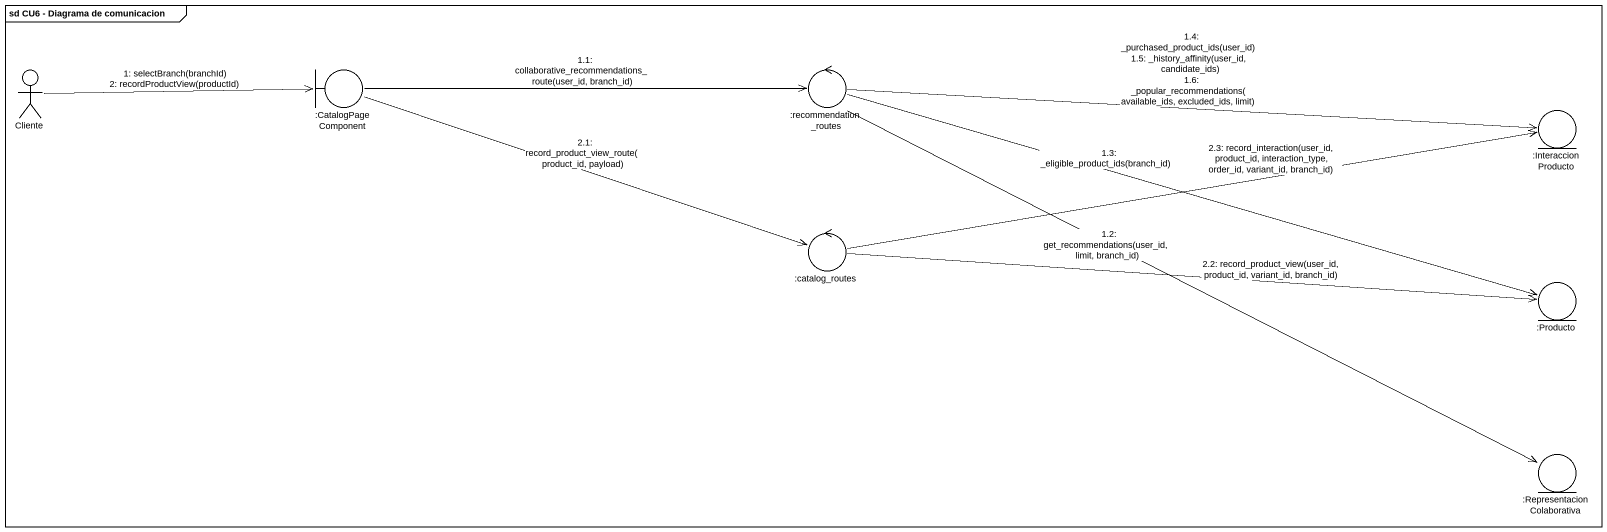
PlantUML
@startuml
mainframe sd CU6 - Diagrama de comunicacion
actor Cliente
boundary ":CatalogPageComponent" as CatalogPageComponent
control ":recommendation_routes" as recommendation_routes
entity ":InteraccionProducto" as InteraccionProducto
control ":catalog_routes" as catalog_routes
entity ":Producto" as Producto
entity ":RepresentacionColaborativa" as RepresentacionColaborativa
Cliente -right-> CatalogPageComponent : 1: selectBranch(branchId)\n2: recordProductView(productId)
CatalogPageComponent -right-> recommendation_routes : 1.1: collaborative_recommendations_route(user_id, branch_id)
recommendation_routes -right-> RepresentacionColaborativa : 1.2: get_recommendations(user_id, limit, branch_id)
recommendation_routes -right-> Producto : 1.3: _eligible_product_ids(branch_id)
recommendation_routes -right-> InteraccionProducto : 1.4: _purchased_product_ids(user_id)\n1.5: _history_affinity(user_id, candidate_ids)\n1.6: _popular_recommendations(available_ids, excluded_ids, limit)
CatalogPageComponent -right-> catalog_routes : 2.1: record_product_view_route(product_id, payload)
catalog_routes -right-> Producto : 2.2: record_product_view(user_id, product_id, variant_id, branch_id)
catalog_routes -right-> InteraccionProducto : 2.3: record_interaction(user_id, product_id, interaction_type, order_id, variant_id, branch_id)
@enduml
